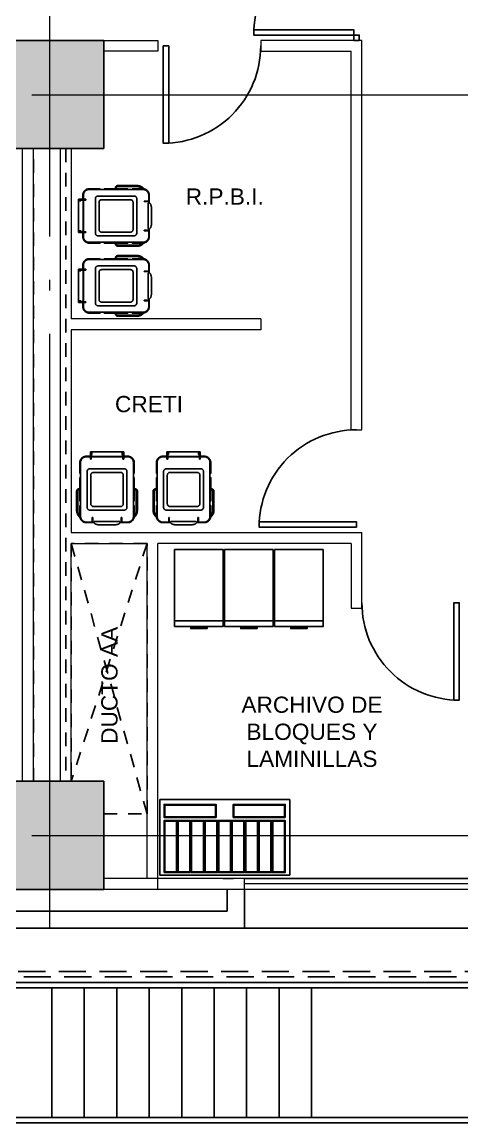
# Model space of a CAD drawing. Header units: metres. Extents: x -22 to 564, y 0 to 143.
# Drawn here: x 319.35 to 323.42, y 31.37 to 41.55 of the extents above; entities that cross this region are included whole.
import ezdxf
from ezdxf.enums import TextEntityAlignment as Align

# ---------------------------------------------------------------- set-up
doc = ezdxf.new("R2010")
doc.units = ezdxf.units.M
for name, pattern in [('EJES630', [6.3, 5.5, -0.4, 0, -0.4]), ('XREF 3N NEURO-ONCOLOGIA$0$CONTINU', [0]), ('XREF 3N NEURO-ONCOLOGIA$0$DASHED2', [0.375, 0.25, -0.125]), ('XREF 3N NEURO-ONCOLOGIA$0$HIDDEN2', [0.1875, 0.125, -0.0625])]:
    doc.linetypes.add(name, pattern=pattern)
for name, color, linetype, lineweight in [('EJES', 11, 'EJES630', 0), ('XREF 3N NEURO-ONCOLOGIA$0$HERRERIAS', 1, 'Continuous', 18), ('XREF 3N NEURO-ONCOLOGIA$0$MUROS DE TABLAROCA', 150, 'Continuous', 13)]:
    doc.layers.add(name, color=color, linetype=linetype, lineweight=lineweight)
for name, color, linetype in [('TEXTO', 7, 'Continuous'), ('XREF 3N NEURO-ONCOLOGIA$0$-CG-M-WALL', 7, 'Continuous'), ('XREF 3N NEURO-ONCOLOGIA$0$CANCELES', 1, 'Continuous'), ('XREF 3N NEURO-ONCOLOGIA$0$COLUMNAS', 6, 'Continuous'), ('XREF 3N NEURO-ONCOLOGIA$0$CONTRAVENTEOS', 6, 'XREF 3N NEURO-ONCOLOGIA$0$HIDDEN2'), ('XREF 3N NEURO-ONCOLOGIA$0$DUCTO AA', 40, 'XREF 3N NEURO-ONCOLOGIA$0$HIDDEN2'), ('XREF 3N NEURO-ONCOLOGIA$0$ELEVADOR Y ESC', 8, 'Continuous'), ('XREF 3N NEURO-ONCOLOGIA$0$LAMINA MULTIPERFORADA', 9, 'Continuous'), ('XREF 3N NEURO-ONCOLOGIA$0$MOBILIARIO', 161, 'Continuous'), ('XREF 3N NEURO-ONCOLOGIA$0$MUROS BAJOS', 2, 'Continuous'), ('XREF 3N NEURO-ONCOLOGIA$0$NOVIDESA', 11, 'Continuous'), ('XREF 3N NEURO-ONCOLOGIA$0$PUERTAS', 253, 'Continuous')]:
    doc.layers.add(name, color=color, linetype=linetype)
doc.styles.add('100 LOCALES 25', font='arial.ttf', dxfattribs={"height": 0.25})
doc.styles.add('100 SUBTITULOS 30', font='arial.ttf', dxfattribs={"height": 0.3})
doc.styles.add('XREF 3N NEURO-ONCOLOGIA$0$A-03 PLANTA BAJA$0$HANDLET', font='handlet.shx')

# ---------------------------------------------------------------- blocks, each defined once
blk = doc.blocks.new('XREF 3N NEURO-ONCOLOGIA$0$C-1')
at = {"layer": 'XREF 3N NEURO-ONCOLOGIA$0$-CG-M-WALL', "true_color": 0x636466}
h = blk.add_hatch(color=251, dxfattribs=at)
h.dxf.hatch_style = 1
h.paths.add_polyline_path([(-0.5, -0.5), (-0.5, 0.5), (0.5, 0.5), (0.5, -0.5)])
blk.add_lwpolyline([(-0.5, -0.5), (-0.5, 0.5), (0.5, 0.5), (0.5, -0.5)], close=True)
blk = doc.blocks.new('XREF 3N NEURO-ONCOLOGIA$0$XR-02$0$XR-05$0$CARRO RPBI')
blk.add_wipeout([(-0.466852, 0.086741), (-0.468884, 0.08509), (-0.47244, 0.082042), (-0.474472, 0.078486), (-0.47498, 0.076962), (-0.475996, 0.075946), (-0.47752, 0.071374), (-0.478536, 0.067818), (-0.479806, 0.063246), (-0.480314, 0.061214), (-0.480568, 0.058166), (-0.481076, 0.056134), (-0.48133, 0.053086), (-0.481584, 0.05207), (-0.481584, 0.047498), (-0.482092, 0.045466), (-0.481838, -0.046482), (-0.481584, -0.050038), (-0.480822, -0.05715), (-0.479044, -0.065786), (-0.47752, -0.071374), (-0.47625, -0.075184), (-0.473964, -0.079502), (-0.471424, -0.082804), (-0.468122, -0.085598), (-0.466846, -0.086363), (-0.466852, -0.139954), (-0.465582, -0.146304), (-0.464566, -0.150622), (-0.463804, -0.1524), (-0.462788, -0.155194), (-0.459994, -0.159766), (-0.45686, -0.16417), (-0.45312, -0.16791), (-0.450342, -0.170434), (-0.448818, -0.171704), (-0.446024, -0.173482), (-0.443484, -0.175006), (-0.440436, -0.17653), (-0.436372, -0.177546), (-0.433324, -0.178816), (-0.4318, -0.17907), (-0.430276, -0.180086), (-0.428752, -0.182118), (-0.427736, -0.183134), (-0.42672, -0.184404), (-0.42545, -0.185674), (-0.423672, -0.187198), (-0.421132, -0.18923), (-0.419608, -0.189738), (-0.417576, -0.191262), (-0.416306, -0.192278), (-0.41402, -0.193294), (-0.411988, -0.194564), (-0.408432, -0.195834), (-0.406908, -0.19685), (-0.405384, -0.197358), (-0.40386, -0.197866), (-0.402336, -0.198374), (-0.401574, -0.198374), (-0.399288, -0.198882), (-0.397256, -0.19939), (-0.395732, -0.19939), (-0.394208, -0.199898), (-0.391922, -0.200152), (-0.39116, -0.200406), (-0.258064, -0.200406), (-0.251206, -0.198628), (-0.24892, -0.197104), (-0.24638, -0.19431), (-0.244602, -0.1905), (-0.244094, -0.18796), (-0.24384, -0.183134), (-0.24384, -0.179578), (-0.169672, -0.179578), (-0.169672, -0.176022), (-0.174752, -0.176022), (-0.174752, -0.174498), (-0.13716, -0.174498), (-0.13716, -0.176022), (-0.14224, -0.176022), (-0.14224, -0.179578), (-0.069088, -0.179578), (-0.066548, -0.179578), (-0.064516, -0.17907), (-0.061468, -0.178816), (-0.059436, -0.178054), (-0.055372, -0.176784), (-0.05334, -0.176022), (-0.049784, -0.17399), (-0.046228, -0.171704), (-0.042926, -0.169164), (-0.039116, -0.165354), (-0.037592, -0.16383), (-0.036068, -0.161544), (-0.034036, -0.15875), (-0.032512, -0.15621), (-0.03175, -0.154178), (-0.031496, -0.153162), (-0.03048, -0.151638), (-0.028702, -0.144018), (-0.02794, -0.14097), (-0.02794, -0.109474), (0, -0.109474), (0, 0.109982), (-0.02794, 0.109982), (-0.028194, 0.141986), (-0.029718, 0.148336), (-0.030988, 0.152146), (-0.032004, 0.155194), (-0.034036, 0.15875), (-0.035297, 0.160957), (-0.038354, 0.164846), (-0.039552, 0.16637), (-0.042164, 0.168402), (-0.04445, 0.170688), (-0.046228, 0.171958), (-0.048768, 0.173482), (-0.052324, 0.175514), (-0.054356, 0.17653), (-0.057404, 0.177546), (-0.059436, 0.178308), (-0.062484, 0.17907), (-0.06458, 0.178816), (-0.066548, 0.179578), (-0.14224, 0.179578), (-0.14224, 0.17653), (-0.13716, 0.17653), (-0.13716, 0.174498), (-0.174752, 0.174498), (-0.174752, 0.17653), (-0.169672, 0.17653), (-0.169672, 0.179578), (-0.24384, 0.179578), (-0.24384, 0.18669), (-0.244602, 0.1905), (-0.24638, 0.19431), (-0.247904, 0.196342), (-0.249936, 0.197866), (-0.252476, 0.19939), (-0.255016, 0.200406), (-0.39116, 0.200406), (-0.393446, 0.199898), (-0.39497, 0.199898), (-0.396494, 0.199644), (-0.40005, 0.198882), (-0.403098, 0.19812), (-0.40767, 0.196596), (-0.409956, 0.195326), (-0.412496, 0.19431), (-0.41402, 0.193294), (-0.415544, 0.192786), (-0.418846, 0.1905), (-0.420659, 0.189545), (-0.421971, 0.188391), (-0.42291, 0.187706), (-0.42418, 0.18669), (-0.42508, 0.185921), (-0.426212, 0.185166), (-0.427736, 0.183134), (-0.42926, 0.18161), (-0.430276, 0.180086), (-0.4318, 0.17907), (-0.432308, 0.17907), (-0.436372, 0.178054), (-0.438404, 0.177038), (-0.440436, 0.17653), (-0.443484, 0.175006), (-0.445262, 0.17399), (-0.44704, 0.172974), (-0.448818, 0.171958), (-0.44958, 0.17145), (-0.453893, 0.167137), (-0.455676, 0.165862), (-0.458216, 0.162306), (-0.459232, 0.160782), (-0.460756, 0.15875), (-0.461772, 0.157226), (-0.463042, 0.154178), (-0.463296, 0.153162), (-0.46482, 0.149606), (-0.465328, 0.147066), (-0.466344, 0.143002), (-0.466852, 0.14097)]).dxf.layer = 'XREF 3N NEURO-ONCOLOGIA$0$MOBILIARIO'
at = {"layer": 'XREF 3N NEURO-ONCOLOGIA$0$MOBILIARIO'}
for points in [[(-0.466852, 0.136398), (-0.466852, 0.138938), (-0.466852, 0.14097), (-0.466344, 0.143002), (-0.465836, 0.145034), (-0.465328, 0.147066), (-0.46482, 0.149606), (-0.464312, 0.15113), (-0.463296, 0.153162), (-0.462788, 0.155194), (-0.461772, 0.157226), (-0.460756, 0.15875), (-0.459232, 0.160782), (-0.458216, 0.162306), (-0.4572, 0.16383), (-0.455676, 0.165862), (-0.454152, 0.166878), (-0.452628, 0.168402), (-0.451104, 0.169926), (-0.44958, 0.17145), (-0.448056, 0.172466), (-0.446024, 0.173482), (-0.4445, 0.174498), (-0.442468, 0.175514), (-0.440436, 0.17653), (-0.438404, 0.177038), (-0.436372, 0.178054), (-0.43434, 0.178562), (-0.432308, 0.17907), (-0.430276, 0.17907), (-0.428244, 0.179578), (-0.425704, 0.179578), (-0.423672, 0.179578)], [(-0.423672, 0.174498), (-0.425704, 0.174498), (-0.427736, 0.174498), (-0.429768, 0.17399), (-0.4318, 0.173482), (-0.433832, 0.173482), (-0.435356, 0.172466), (-0.437388, 0.171958), (-0.43942, 0.17145), (-0.440944, 0.170434), (-0.442468, 0.169926), (-0.4445, 0.16891), (-0.446024, 0.167894), (-0.447548, 0.16637), (-0.449072, 0.165354), (-0.450596, 0.164338), (-0.451612, 0.162814), (-0.453136, 0.16129), (-0.454152, 0.160274), (-0.455676, 0.15875), (-0.456692, 0.157226), (-0.457708, 0.155194), (-0.458724, 0.15367), (-0.45974, 0.152146), (-0.460248, 0.150114), (-0.460756, 0.14859), (-0.461772, 0.146558), (-0.46228, 0.144526), (-0.462788, 0.143002), (-0.462788, 0.14097), (-0.463296, 0.138938), (-0.463296, 0.136906), (-0.463296, 0.134874)], [(-0.4318, 0.17907), (-0.430276, 0.180086), (-0.42926, 0.18161), (-0.428244, 0.182626), (-0.427228, 0.183642), (-0.426212, 0.185166), (-0.424688, 0.186182), (-0.423672, 0.187198), (-0.422148, 0.188214), (-0.421132, 0.18923), (-0.419608, 0.190246), (-0.418084, 0.190754), (-0.417068, 0.19177), (-0.415544, 0.192786), (-0.41402, 0.193294), (-0.412496, 0.19431), (-0.41148, 0.194818), (-0.409956, 0.195326), (-0.408432, 0.196342), (-0.406908, 0.19685), (-0.405384, 0.197358), (-0.40386, 0.197866), (-0.402336, 0.198374), (-0.400812, 0.198882), (-0.399288, 0.198882), (-0.397256, 0.19939), (-0.395732, 0.199898), (-0.394208, 0.199898), (-0.392684, 0.199898), (-0.39116, 0.200406), (-0.389128, 0.200406), (-0.387604, 0.200406), (-0.38608, 0.200406)], [(-0.423672, 0.179578), (-0.35306, 0.179578)], [(-0.07112, 0.174498), (-0.423672, 0.174498)], [(-0.38608, 0.193294), (-0.38862, 0.193294), (-0.39116, 0.193294), (-0.393192, 0.192786), (-0.395732, 0.192786), (-0.398272, 0.192278), (-0.400304, 0.191262), (-0.402844, 0.190754), (-0.404876, 0.189738), (-0.407416, 0.18923), (-0.409448, 0.188214), (-0.41148, 0.18669), (-0.413512, 0.185674), (-0.415544, 0.18415), (-0.417576, 0.183134), (-0.419608, 0.18161), (-0.421132, 0.179578)], [(-0.258064, 0.200406), (-0.38608, 0.200406)], [(-0.258064, 0.193294), (-0.38608, 0.193294)], [(-0.35814, 0.179578), (-0.35814, 0.174498)], [(-0.35814, 0.17653), (-0.35306, 0.17653)], [(-0.35306, 0.17653), (-0.35306, 0.179578)], [(-0.32512, 0.179578), (-0.169672, 0.179578)], [(-0.32512, 0.17653), (-0.32512, 0.179578)], [(-0.32004, 0.17653), (-0.32512, 0.17653)], [(-0.32004, 0.179578), (-0.32004, 0.174498)], [(-0.24384, 0.18669), (-0.244348, 0.18923), (-0.244856, 0.19177), (-0.24638, 0.19431), (-0.247904, 0.196342), (-0.249936, 0.197866), (-0.252476, 0.19939), (-0.255016, 0.200406), (-0.258064, 0.200406)], [(-0.258064, 0.193294), (-0.25654, 0.193294), (-0.255016, 0.192786), (-0.252984, 0.19177), (-0.25146, 0.18923), (-0.250952, 0.188214), (-0.250952, 0.18669)], [(-0.250952, 0.179578), (-0.250952, 0.18669)], [(-0.24384, 0.179578), (-0.24384, 0.18669)], [(-0.174752, 0.179578), (-0.174752, 0.174498)], [(-0.174752, 0.17653), (-0.169672, 0.17653)], [(-0.169672, 0.179578), (-0.169672, 0.17653)], [(-0.14224, 0.179578), (-0.07112, 0.179578)], [(-0.14224, 0.179578), (-0.14224, 0.17653)], [(-0.14224, 0.17653), (-0.13716, 0.17653)], [(-0.13716, 0.179578), (-0.13716, 0.174498)], [(-0.07112, 0.179578), (-0.069088, 0.179578), (-0.066548, 0.179578), (-0.064516, 0.17907), (-0.062484, 0.17907), (-0.060452, 0.178562), (-0.05842, 0.178054), (-0.056388, 0.177038), (-0.054356, 0.17653), (-0.052324, 0.175514), (-0.0508, 0.174498), (-0.048768, 0.173482), (-0.047244, 0.172466), (-0.045212, 0.17145), (-0.043688, 0.169926), (-0.042164, 0.168402), (-0.04064, 0.166878), (-0.039116, 0.165862), (-0.037592, 0.16383), (-0.036576, 0.162306), (-0.03556, 0.160782), (-0.034036, 0.15875), (-0.03302, 0.157226), (-0.032004, 0.155194), (-0.031496, 0.153162), (-0.03048, 0.15113), (-0.029972, 0.149606), (-0.029464, 0.147066), (-0.028956, 0.145034), (-0.028448, 0.143002), (-0.02794, 0.14097), (-0.02794, 0.138938), (-0.02794, 0.136398)], [(-0.031496, 0.134874), (-0.031496, 0.136906), (-0.031496, 0.138938), (-0.032004, 0.14097), (-0.032004, 0.143002), (-0.032512, 0.144526), (-0.03302, 0.146558), (-0.034036, 0.14859), (-0.034544, 0.150114), (-0.03556, 0.152146), (-0.036068, 0.15367), (-0.037084, 0.155194), (-0.0381, 0.157226), (-0.039116, 0.15875), (-0.04064, 0.160274), (-0.041656, 0.16129), (-0.04318, 0.162814), (-0.044196, 0.164338), (-0.04572, 0.165354), (-0.047244, 0.16637), (-0.048768, 0.167894), (-0.050292, 0.16891), (-0.052324, 0.169926), (-0.053848, 0.170434), (-0.05588, 0.17145), (-0.057404, 0.171958), (-0.059436, 0.172466), (-0.06096, 0.173482), (-0.062992, 0.173482), (-0.065024, 0.17399), (-0.067056, 0.174498), (-0.069088, 0.174498), (-0.07112, 0.174498)], [(-0.463296, 0.087122), (-0.465328, 0.087122), (-0.46736, 0.086614), (-0.468884, 0.08509), (-0.470408, 0.083566), (-0.47244, 0.082042), (-0.473964, 0.079502), (-0.474472, 0.078486), (-0.47498, 0.076962), (-0.475996, 0.075946), (-0.476504, 0.074422), (-0.477012, 0.072898), (-0.47752, 0.071374), (-0.478028, 0.069342), (-0.478536, 0.067818), (-0.479044, 0.065786), (-0.479552, 0.064262), (-0.48006, 0.06223), (-0.480568, 0.060198), (-0.480568, 0.058166), (-0.481076, 0.056134), (-0.481076, 0.054102), (-0.481584, 0.05207), (-0.481584, 0.050038), (-0.481584, 0.047498), (-0.482092, 0.045466), (-0.482092, 0.043434)], [(-0.466852, 0.086614), (-0.466852, 0.136398)], [(-0.463296, 0.134874), (-0.463296, 0.087122)], [(-0.463296, 0.09779), (-0.433324, 0.09779)], [(-0.433324, 0.094234), (-0.463296, 0.094234)], [(-0.463296, 0.087122), (-0.460248, 0.084074)], [(-0.460248, 0.084074), (-0.45974, 0.083058)], [(-0.45974, 0.083058), (-0.45974, -0.083058)], [(-0.433324, 0.09779), (-0.433324, 0.094234)], [(-0.384048, 0.114046), (-0.384048, 0.116078), (-0.38354, 0.117602), (-0.383032, 0.119126), (-0.382524, 0.12065), (-0.382016, 0.122174), (-0.381, 0.123698), (-0.379984, 0.125222), (-0.378968, 0.126238), (-0.377444, 0.127254), (-0.376428, 0.12827), (-0.374904, 0.129286), (-0.37338, 0.129794), (-0.371856, 0.13081), (-0.370332, 0.13081), (-0.3683, 0.131318), (-0.366776, 0.131318), (-0.128016, 0.131318)], [(-0.384048, -0.114046), (-0.384048, 0.114046)], [(-0.359664, 0.09017), (-0.359664, 0.091694), (-0.359156, 0.093726), (-0.359156, 0.09525), (-0.35814, 0.096774), (-0.357632, 0.098298), (-0.356616, 0.099822), (-0.3556, 0.100838), (-0.354584, 0.102362), (-0.353568, 0.103378), (-0.352044, 0.104394), (-0.35052, 0.104902), (-0.348996, 0.105918), (-0.347472, 0.106426), (-0.345948, 0.106934), (-0.344424, 0.106934), (-0.342392, 0.107442)], [(-0.359664, -0.09017), (-0.359664, 0.09017)], [(-0.342392, 0.107442), (-0.1524, 0.107442)], [(-0.1524, 0.107442), (-0.150876, 0.106934), (-0.148844, 0.106934), (-0.14732, 0.106426), (-0.145796, 0.105918), (-0.144272, 0.104902), (-0.142748, 0.104394), (-0.141224, 0.103378), (-0.140208, 0.102362), (-0.139192, 0.100838), (-0.138176, 0.099822), (-0.13716, 0.098298), (-0.136652, 0.096774), (-0.136144, 0.09525), (-0.135636, 0.093726), (-0.135128, 0.091694), (-0.135128, 0.09017), (-0.135128, -0.09017)], [(-0.110744, 0.114046), (-0.111252, 0.116078), (-0.111252, 0.117602), (-0.11176, 0.119126), (-0.112268, 0.12065), (-0.113284, 0.122174), (-0.113792, 0.123698), (-0.114808, 0.125222), (-0.115824, 0.126238), (-0.117348, 0.127254), (-0.118364, 0.12827), (-0.119888, 0.129286), (-0.121412, 0.129794), (-0.122936, 0.13081), (-0.12446, 0.13081), (-0.126492, 0.131318), (-0.128016, 0.131318)], [(-0.110744, 0.114046), (-0.110744, -0.114046)], [(0, 0.109982), (-0.047752, 0.109982)], [(-0.047752, 0.109982), (-0.047752, 0.104394)], [(-0.047752, 0.104394), (0, 0.104394)], [(-0.031496, 0.109982), (-0.031496, 0.134874)], [(-0.031496, -0.104394), (-0.031496, 0.104394)], [(-0.015748, 0.10287), (-0.029972, 0.10287)], [(-0.029972, -0.10287), (-0.029972, 0.10287)], [(-0.02794, 0.136398), (-0.02794, 0.109982)], [(-0.02794, 0.104394), (-0.02794, 0.10287)], [(-0.015748, 0.104394), (-0.015748, 0.099314)], [(-0.015748, 0.099314), (-0.003048, 0.099314)], [(-0.003048, 0.099314), (-0.003048, 0.104394)], [(0, 0.10287), (-0.003048, 0.10287)], [(0, 0.104394), (0, 0.109982)], [(0, 0.10287), (0, -0.10287)], [(-0.482092, 0.043434), (-0.482092, -0.042926)], [(-0.463296, -0.087122), (-0.465328, -0.087122), (-0.46736, -0.086106), (-0.468884, -0.08509), (-0.470408, -0.083566), (-0.47244, -0.082042), (-0.473964, -0.079502), (-0.474472, -0.078486), (-0.47498, -0.076962), (-0.475996, -0.075946), (-0.476504, -0.074422), (-0.477012, -0.072898), (-0.47752, -0.071374), (-0.478028, -0.069342), (-0.478536, -0.067818), (-0.479044, -0.065786), (-0.479552, -0.064262), (-0.48006, -0.06223), (-0.480568, -0.060198), (-0.480568, -0.058166), (-0.481076, -0.056134), (-0.481076, -0.054102), (-0.481584, -0.05207), (-0.481584, -0.050038), (-0.481584, -0.047498), (-0.482092, -0.045466), (-0.482092, -0.042926)], [(-0.466852, -0.136398), (-0.466852, -0.086614)], [(-0.423672, -0.179578), (-0.425704, -0.179578), (-0.428244, -0.179578), (-0.430276, -0.17907), (-0.432308, -0.17907), (-0.43434, -0.178562), (-0.436372, -0.177546), (-0.438404, -0.177038), (-0.440436, -0.17653), (-0.442468, -0.175514), (-0.4445, -0.174498), (-0.446024, -0.173482), (-0.448056, -0.172466), (-0.44958, -0.170942), (-0.451104, -0.169926), (-0.452628, -0.168402), (-0.454152, -0.166878), (-0.455676, -0.165354), (-0.4572, -0.16383), (-0.458216, -0.162306), (-0.459232, -0.160782), (-0.460756, -0.15875), (-0.461772, -0.157226), (-0.462788, -0.155194), (-0.463296, -0.153162), (-0.464312, -0.151638), (-0.46482, -0.149606), (-0.465328, -0.147574), (-0.465836, -0.145034), (-0.466344, -0.143002), (-0.466852, -0.14097), (-0.466852, -0.138938), (-0.466852, -0.136398)], [(-0.463296, -0.087122), (-0.460248, -0.084074)], [(-0.463296, -0.087122), (-0.463296, -0.134874)], [(-0.433324, -0.094234), (-0.463296, -0.094234)], [(-0.463296, -0.09779), (-0.433324, -0.09779)], [(-0.463296, -0.134874), (-0.463296, -0.136906), (-0.463296, -0.138938), (-0.462788, -0.14097), (-0.462788, -0.143002), (-0.46228, -0.144526), (-0.461772, -0.146558), (-0.460756, -0.14859), (-0.460248, -0.150114), (-0.45974, -0.152146), (-0.458724, -0.15367), (-0.457708, -0.155194), (-0.456692, -0.157226), (-0.455676, -0.15875), (-0.454152, -0.160274), (-0.453136, -0.16129), (-0.451612, -0.162814), (-0.450596, -0.164338), (-0.449072, -0.165354), (-0.447548, -0.166878), (-0.446024, -0.167894), (-0.4445, -0.16891), (-0.442468, -0.169926), (-0.440944, -0.170434), (-0.43942, -0.17145), (-0.437388, -0.171958), (-0.435356, -0.172974), (-0.433832, -0.173482), (-0.4318, -0.17399), (-0.429768, -0.17399), (-0.427736, -0.174498), (-0.425704, -0.174498), (-0.423672, -0.174498)], [(-0.45974, -0.083058), (-0.460248, -0.084074)], [(-0.433324, -0.09779), (-0.433324, -0.094234)], [(-0.384048, -0.114046), (-0.384048, -0.116078), (-0.38354, -0.117602), (-0.383032, -0.119126), (-0.382524, -0.12065), (-0.382016, -0.122174), (-0.381, -0.123698), (-0.379984, -0.125222), (-0.378968, -0.126238), (-0.377444, -0.127254), (-0.376428, -0.12827), (-0.374904, -0.129286), (-0.37338, -0.129794), (-0.371856, -0.130302), (-0.370332, -0.13081), (-0.3683, -0.131318), (-0.366776, -0.131318)], [(-0.128016, -0.131318), (-0.366776, -0.131318)], [(-0.359664, -0.09017), (-0.359664, -0.091694), (-0.359156, -0.093218), (-0.359156, -0.09525), (-0.35814, -0.096774), (-0.357632, -0.098298), (-0.356616, -0.099314), (-0.3556, -0.100838), (-0.354584, -0.102362), (-0.353568, -0.103378), (-0.352044, -0.104394), (-0.35052, -0.104902), (-0.348996, -0.105918), (-0.347472, -0.106426), (-0.345948, -0.106934), (-0.344424, -0.106934), (-0.342392, -0.106934)], [(-0.135128, -0.09017), (-0.135128, -0.091694), (-0.135636, -0.093218), (-0.136144, -0.09525), (-0.136652, -0.096774), (-0.13716, -0.098298), (-0.138176, -0.099314), (-0.139192, -0.100838), (-0.140208, -0.102362), (-0.141224, -0.103378), (-0.142748, -0.104394), (-0.144272, -0.104902), (-0.145796, -0.105918), (-0.14732, -0.106426), (-0.148844, -0.106934), (-0.150876, -0.106934), (-0.1524, -0.106934), (-0.342392, -0.106934)], [(-0.128016, -0.131318), (-0.126492, -0.131318), (-0.12446, -0.13081), (-0.122936, -0.130302), (-0.121412, -0.129794), (-0.119888, -0.129286), (-0.118364, -0.12827), (-0.117348, -0.127254), (-0.115824, -0.126238), (-0.114808, -0.125222), (-0.113792, -0.123698), (-0.113284, -0.122174), (-0.112268, -0.12065), (-0.11176, -0.119126), (-0.111252, -0.117602), (-0.111252, -0.116078), (-0.110744, -0.114046)], [(-0.031496, -0.134874), (-0.031496, -0.136906), (-0.031496, -0.138938), (-0.032004, -0.14097), (-0.032004, -0.143002), (-0.032512, -0.144526), (-0.03302, -0.146558), (-0.034036, -0.14859), (-0.034544, -0.150114), (-0.03556, -0.152146), (-0.036068, -0.15367), (-0.037084, -0.155194), (-0.0381, -0.157226), (-0.039116, -0.15875), (-0.04064, -0.160274), (-0.041656, -0.16129), (-0.04318, -0.162814), (-0.044196, -0.164338), (-0.04572, -0.165354), (-0.047244, -0.166878), (-0.048768, -0.167894), (-0.050292, -0.16891), (-0.052324, -0.169926), (-0.053848, -0.170434), (-0.05588, -0.17145), (-0.057404, -0.171958), (-0.059436, -0.172974), (-0.06096, -0.173482), (-0.062992, -0.17399), (-0.065024, -0.17399), (-0.067056, -0.174498), (-0.069088, -0.174498), (-0.07112, -0.174498)], [(-0.02794, -0.136398), (-0.02794, -0.138938), (-0.02794, -0.14097), (-0.028448, -0.143002), (-0.028956, -0.145034), (-0.029464, -0.147574), (-0.029972, -0.149606), (-0.03048, -0.151638), (-0.031496, -0.153162), (-0.032004, -0.155194), (-0.03302, -0.157226), (-0.034036, -0.15875), (-0.03556, -0.160782), (-0.036576, -0.162306), (-0.037592, -0.16383), (-0.039116, -0.165354), (-0.04064, -0.166878), (-0.042164, -0.168402), (-0.043688, -0.169926), (-0.045212, -0.170942), (-0.047244, -0.172466), (-0.048768, -0.173482), (-0.0508, -0.174498), (-0.052324, -0.175514), (-0.054356, -0.17653), (-0.056388, -0.177038), (-0.05842, -0.177546), (-0.060452, -0.178562), (-0.062484, -0.17907), (-0.064516, -0.17907), (-0.066548, -0.179578), (-0.069088, -0.179578), (-0.07112, -0.179578)], [(-0.047752, -0.104394), (0, -0.104394)], [(-0.047752, -0.109474), (-0.047752, -0.104394)], [(0, -0.109474), (-0.047752, -0.109474)], [(-0.031496, -0.134874), (-0.031496, -0.109474)], [(-0.015748, -0.10287), (-0.029972, -0.10287)], [(-0.02794, -0.10287), (-0.02794, -0.104394)], [(-0.02794, -0.104394), (-0.02794, -0.10287)], [(-0.02794, -0.109474), (-0.02794, -0.136398)], [(-0.015748, -0.099314), (-0.003048, -0.099314)], [(-0.015748, -0.104394), (-0.015748, -0.099314)], [(-0.003048, -0.099314), (-0.003048, -0.104394)], [(0, -0.10287), (-0.003048, -0.10287)], [(0, -0.104394), (0, -0.109474)], [(-0.4318, -0.17907), (-0.430276, -0.180086), (-0.42926, -0.18161), (-0.428244, -0.182626), (-0.427228, -0.183642), (-0.426212, -0.185166), (-0.424688, -0.186182), (-0.423672, -0.187198), (-0.422148, -0.188214), (-0.421132, -0.18923), (-0.419608, -0.189738), (-0.418084, -0.190754), (-0.417068, -0.19177), (-0.415544, -0.192786), (-0.41402, -0.193294), (-0.412496, -0.19431), (-0.41148, -0.194818), (-0.409956, -0.195326), (-0.408432, -0.195834), (-0.406908, -0.19685), (-0.405384, -0.197358), (-0.40386, -0.197866), (-0.402336, -0.198374), (-0.400812, -0.198374), (-0.399288, -0.198882), (-0.397256, -0.19939), (-0.395732, -0.19939), (-0.394208, -0.199898), (-0.392684, -0.199898), (-0.39116, -0.200406), (-0.389128, -0.200406), (-0.387604, -0.200406), (-0.38608, -0.200406)], [(-0.07112, -0.174498), (-0.423672, -0.174498)], [(-0.423672, -0.179578), (-0.35306, -0.179578)], [(-0.38608, -0.193294), (-0.38862, -0.193294), (-0.39116, -0.193294), (-0.393192, -0.192786), (-0.395732, -0.192786), (-0.398272, -0.192278), (-0.400304, -0.191262), (-0.402844, -0.190754), (-0.404876, -0.189738), (-0.407416, -0.188722), (-0.409448, -0.187706), (-0.41148, -0.18669), (-0.413512, -0.185674), (-0.415544, -0.18415), (-0.417576, -0.182626), (-0.419608, -0.181102), (-0.421132, -0.179578)], [(-0.258064, -0.193294), (-0.38608, -0.193294)], [(-0.258064, -0.200406), (-0.38608, -0.200406)], [(-0.35814, -0.179578), (-0.35814, -0.174498)], [(-0.35814, -0.176022), (-0.35306, -0.176022)], [(-0.35306, -0.176022), (-0.35306, -0.179578)], [(-0.32004, -0.176022), (-0.32512, -0.176022)], [(-0.32512, -0.176022), (-0.32512, -0.179578)], [(-0.32512, -0.179578), (-0.169672, -0.179578)], [(-0.32004, -0.179578), (-0.32004, -0.174498)], [(-0.24384, -0.18669), (-0.244348, -0.18923), (-0.244856, -0.19177), (-0.24638, -0.19431), (-0.247904, -0.196342), (-0.249936, -0.197866), (-0.252476, -0.19939), (-0.255016, -0.199898), (-0.258064, -0.200406)], [(-0.258064, -0.193294), (-0.25654, -0.193294), (-0.255016, -0.192786), (-0.252984, -0.191262), (-0.25146, -0.18923), (-0.250952, -0.18669)], [(-0.250952, -0.179578), (-0.250952, -0.18669)], [(-0.24384, -0.179578), (-0.24384, -0.18669)], [(-0.174752, -0.179578), (-0.174752, -0.174498)], [(-0.174752, -0.176022), (-0.169672, -0.176022)], [(-0.169672, -0.179578), (-0.169672, -0.176022)], [(-0.14224, -0.179578), (-0.14224, -0.176022)], [(-0.14224, -0.176022), (-0.13716, -0.176022)], [(-0.14224, -0.179578), (-0.07112, -0.179578)], [(-0.13716, -0.179578), (-0.13716, -0.174498)]]:
    blk.add_lwpolyline(points, dxfattribs=at)
blk = doc.blocks.new('XREF 3N NEURO-ONCOLOGIA$0$ARCH. 4 GAVETAS')
for points in [[(-0.225, 0.355), (0.225, 0.355), (0.225, -0.305), (-0.225, -0.305)], [(-0.225, -0.305), (0.225, -0.305), (0.225, -0.355), (-0.225, -0.355)], [(-0.075, -0.365), (0.075, -0.365), (0.075, -0.375), (-0.075, -0.375)], [(-0.05, -0.355), (0.05, -0.355), (0.05, -0.365), (-0.05, -0.365)]]:
    blk.add_lwpolyline(points, close=True)
blk = doc.blocks.new('XREF 3N NEURO-ONCOLOGIA$0$A-03 PLANTA BAJA$0$272')
at = {"layer": 'XREF 3N NEURO-ONCOLOGIA$0$MOBILIARIO', "linetype": 'Continuous'}
for p, q in [((-0.6, 0), (-0.6, -0.7)), ((-0.6, 0), (0.6, 0)), ((0.6, 0), (0.6, -0.7)), ((-0.6, -0.7), (0.6, -0.7))]:
    blk.add_line(p, q, dxfattribs=at)
at = {"layer": 'XREF 3N NEURO-ONCOLOGIA$0$MOBILIARIO', "linetype": 'Continuous', "style": 'XREF 3N NEURO-ONCOLOGIA$0$A-03 PLANTA BAJA$0$HANDLET'}
blk.add_attdef('272', text='', height=0.075, dxfattribs=at).set_placement((0.462, -0.633), align=Align.MIDDLE_CENTER)
blk = doc.blocks.new('XREF 3N NEURO-ONCOLOGIA$0$A-03 PLANTA BAJA$0$CASETTES')
at = {"layer": 'XREF 3N NEURO-ONCOLOGIA$0$MOBILIARIO'}
for points in [[(-0.06, 0), (0.06, 0), (0.06, 0.48), (-0.06, 0.48)], [(-0.057, 0.003), (0.057, 0.003), (0.057, 0.477), (-0.057, 0.477)], [(-0.054, 0.006), (0.054, 0.006), (0.054, 0.474), (-0.054, 0.474)]]:
    blk.add_lwpolyline(points, close=True, dxfattribs=at)
at = {"layer": 'XREF 3N NEURO-ONCOLOGIA$0$MOBILIARIO', "style": 'XREF 3N NEURO-ONCOLOGIA$0$A-03 PLANTA BAJA$0$HANDLET'}
blk.add_attdef('CASETTES', text='', height=0.0675, dxfattribs=at).set_placement((0, 0.24), align=Align.MIDDLE_CENTER)
blk = doc.blocks.new('XREF 3N NEURO-ONCOLOGIA')
at = {"layer": 'XREF 3N NEURO-ONCOLOGIA$0$CANCELES'}
blk.add_lwpolyline([(10.083, 14.81, 0.414214), (9.158, 15.735), (9.158, 14.81), (9.208, 14.81), (9.208, 15.735), (9.158, 15.735)], format="xyb", dxfattribs=at)
blk.add_lwpolyline([(9.108, 14.76), (9.108, 14.81), (9.158, 14.81), (9.158, 14.76)], close=True, dxfattribs=at)
at = {"layer": 'XREF 3N NEURO-ONCOLOGIA$0$CONTRAVENTEOS', "elevation": 0}
blk.add_lwpolyline([(2.258, 17.77), (8.108, 17.77), (8.108, 17.47), (2.258, 17.47)], close=True, dxfattribs=at)
at = {"layer": 'XREF 3N NEURO-ONCOLOGIA$0$DUCTO AA'}
for p, q in [((4.458, 17.42, 0), (1.958, 16.72, 0)), ((4.458, 16.72, 0), (2.258, 17.42, 0))]:
    blk.add_line(p, q, dxfattribs=at)
at = {"layer": 'XREF 3N NEURO-ONCOLOGIA$0$DUCTO AA', "elevation": 0}
blk.add_lwpolyline([(4.458, 16.72), (4.458, 17.42), (2.258, 17.42), (2.258, 17.12), (1.958, 17.12), (1.958, 16.72), (4.458, 16.72)], dxfattribs=at)
at = {"layer": 'XREF 3N NEURO-ONCOLOGIA$0$ELEVADOR Y ESC', "linetype": 'XREF 3N NEURO-ONCOLOGIA$0$CONTINU'}
for p, q in [((-0.902, 19.1, 0), (-0.902, 7.95, 0)), ((-0.852, 19.1, 0), (-0.852, 7.95, 0)), ((0.348, 19.1, 0), (0.348, 9.8, 0)), ((0.398, 19.1, 0), (0.398, 9.85, 0)), ((0.348, 17.6, 0), (-0.852, 17.6, 0)), ((0.348, 17.3, 0), (-0.852, 17.3, 0)), ((0.348, 17, 0), (-0.852, 17, 0)), ((0.348, 16.7, 0), (-0.852, 16.7, 0)), ((0.348, 16.4, 0), (-0.852, 16.4, 0)), ((0.348, 16.1, 0), (-0.852, 16.1, 0)), ((0.348, 15.8, 0), (-0.852, 15.8, 0)), ((0.348, 15.5, 0), (-0.852, 15.5, 0)), ((0.348, 15.2, 0), (-0.852, 15.2, 0))]:
    blk.add_line(p, q, dxfattribs=at)
at = {"layer": 'XREF 3N NEURO-ONCOLOGIA$0$HERRERIAS'}
for p, q in [((1.258, 13.42, 0), (1.258, 15.82, 0)), ((1.308, 13.42, 0), (1.308, 15.82, 0))]:
    blk.add_line(p, q, dxfattribs=at)
at = {"layer": 'XREF 3N NEURO-ONCOLOGIA$0$LAMINA MULTIPERFORADA', "linetype": 'XREF 3N NEURO-ONCOLOGIA$0$DASHED2', "elevation": 0}
for points in [[(0.448, 53.35), (18.22, 53.35), (18.22, 27.68), (23.518, 27.68), (23.518, -1.89), (0.448, -1.89)], [(0.498, 53.3), (18.17, 53.3), (18.17, 27.63), (23.468, 27.63), (23.468, -1.84), (0.498, -1.84)]]:
    blk.add_lwpolyline(points, close=True, dxfattribs=at)
at = {"layer": 'XREF 3N NEURO-ONCOLOGIA$0$MUROS BAJOS'}
for p, q in [((0.898, 13.42), (0.898, 15.82)), ((1.358, 13.42), (1.358, 15.82))]:
    blk.add_line(p, q, dxfattribs=at)
at = {"layer": 'XREF 3N NEURO-ONCOLOGIA$0$MUROS DE TABLAROCA'}
for p, q in [((2.258, 17.87), (8.108, 17.87)), ((2.258, 17.77), (8.108, 17.77)), ((2.258, 17.52), (8.108, 17.52)), ((2.258, 17.42), (4.458, 17.42)), ((4.458, 17.42), (4.458, 16.72)), ((6.433, 17.42), (4.558, 17.42)), ((4.558, 17.42), (4.558, 14.735)), ((6.433, 15.67), (6.433, 17.42)), ((8.108, 17.42), (6.533, 17.42)), ((1.258, 15.82), (1.258, 17.12)), ((1.358, 15.82), (1.358, 17.12)), ((9.008, 16.62), (9.008, 17.12)), ((9.108, 17.12), (9.108, 16.62)), ((1.358, 16.72), (4.458, 16.72)), ((1.258, 16.62), (4.458, 16.62)), ((4.458, 14.835), (4.458, 16.62)), ((9.108, 16.62), (9.008, 16.62)), ((1.358, 16.02), (1.358, 15.92)), ((1.258, 15.82), (1.358, 15.82)), ((6.533, 15.67), (6.433, 15.67)), ((9.008, 15.67), (9.008, 14.835)), ((9.108, 15.67), (9.008, 15.67)), ((9.108, 14.735), (9.108, 15.67)), ((3.858, 14.835), (3.858, 14.735)), ((4.458, 14.835), (3.858, 14.835)), ((5.508, 14.835), (9.008, 14.835)), ((5.508, 14.835), (5.508, 14.735)), ((3.858, 14.735), (4.558, 14.735)), ((5.508, 14.735), (9.108, 14.735))]:
    blk.add_line(p, q, dxfattribs=at)
at = {"layer": 'XREF 3N NEURO-ONCOLOGIA$0$NOVIDESA'}
for p, q in [((1.058, 15.98), (1.258, 15.98)), ((0.898, 15.82), (1.258, 15.82))]:
    blk.add_line(p, q, dxfattribs=at)
for points in [[(0.898, 27.39), (0.898, 15.82)], [(1.058, 27.23), (1.058, 15.98)]]:
    blk.add_lwpolyline(points, dxfattribs=at)
at = {"layer": 'XREF 3N NEURO-ONCOLOGIA$0$PUERTAS'}
for points in [[(8.158, 16.57), (8.158, 16.52), (9.058, 16.52), (9.058, 16.57), (8.158, 16.57, 0.414214), (9.058, 15.67)], [(3.008, 13.835), (3.008, 13.885), (3.908, 13.885), (3.908, 13.835), (3.008, 13.835, -0.414214), (3.908, 14.735)]]:
    blk.add_lwpolyline(points, format="xyb", dxfattribs=at)
at = {"layer": 'XREF 3N NEURO-ONCOLOGIA$0$PUERTAS', "elevation": 0}
blk.add_lwpolyline([(4.608, 15.685), (4.658, 15.685), (4.658, 14.785), (4.608, 14.785), (4.608, 15.685, -0.414214), (5.508, 14.785)], format="xyb", dxfattribs=at)
at = {"layer": 'XREF 3N NEURO-ONCOLOGIA$0$COLUMNAS'}
for p in [(1.758, 17.62), (8.608, 17.62, 0)]:
    blk.add_blockref('XREF 3N NEURO-ONCOLOGIA$0$C-1', p, dxfattribs=at)
at = {"layer": 'XREF 3N NEURO-ONCOLOGIA$0$MOBILIARIO', "extrusion": (2.86001e-05, 0.000674662, 1)}
for name, p, rotation in [('XREF 3N NEURO-ONCOLOGIA$0$A-03 PLANTA BAJA$0$272', (1.39, 16.002, 0.011), 89.99982032163518), ('XREF 3N NEURO-ONCOLOGIA$0$A-03 PLANTA BAJA$0$CASETTES', (1.415, 16.503, 0.011), 269.9998203216352), ('XREF 3N NEURO-ONCOLOGIA$0$A-03 PLANTA BAJA$0$CASETTES', (1.984, 16.083, 0.011), 359.999820321635), ('XREF 3N NEURO-ONCOLOGIA$0$A-03 PLANTA BAJA$0$CASETTES', (1.415, 16.379, 0.011), 269.9998203216352), ('XREF 3N NEURO-ONCOLOGIA$0$A-03 PLANTA BAJA$0$CASETTES', (1.415, 16.254, 0.011), 269.9998203216352), ('XREF 3N NEURO-ONCOLOGIA$0$A-03 PLANTA BAJA$0$CASETTES', (1.415, 16.129, 0.011), 269.9998203216352), ('XREF 3N NEURO-ONCOLOGIA$0$A-03 PLANTA BAJA$0$CASETTES', (1.415, 16.004, 0.011), 269.9998203216352), ('XREF 3N NEURO-ONCOLOGIA$0$A-03 PLANTA BAJA$0$CASETTES', (1.415, 15.879, 0.011), 269.9998203216352), ('XREF 3N NEURO-ONCOLOGIA$0$A-03 PLANTA BAJA$0$CASETTES', (1.984, 15.444, 0.011), 359.999820321635), ('XREF 3N NEURO-ONCOLOGIA$0$A-03 PLANTA BAJA$0$CASETTES', (1.415, 15.754, 0.011), 269.9998203216352), ('XREF 3N NEURO-ONCOLOGIA$0$A-03 PLANTA BAJA$0$CASETTES', (1.415, 15.629, 0.011), 269.9998203216352), ('XREF 3N NEURO-ONCOLOGIA$0$A-03 PLANTA BAJA$0$CASETTES', (1.415, 15.504, 0.011), 269.9998203216352)]:
    blk.add_blockref(name, p, dxfattribs=dict(at, rotation=rotation))
at = {"layer": 'XREF 3N NEURO-ONCOLOGIA$0$MOBILIARIO', "rotation": 270}
blk.add_blockref('XREF 3N NEURO-ONCOLOGIA$0$ARCH. 4 GAVETAS', (4.045, 16.241, 0), dxfattribs=at)
at = {"layer": 'XREF 3N NEURO-ONCOLOGIA$0$MOBILIARIO', "xscale": -1, "rotation": 270}
for p in [(4.045, 15.779, 0), (4.045, 15.317, 0)]:
    blk.add_blockref('XREF 3N NEURO-ONCOLOGIA$0$ARCH. 4 GAVETAS', p, dxfattribs=at)
at = {"layer": 'XREF 3N NEURO-ONCOLOGIA$0$MOBILIARIO', "yscale": 1.400030184082459, "zscale": 1.400030184082459}
for p, xscale, rotation in [((5.303, 17.09), -1.400030184082459, 180.0002614957968), ((6.839, 17.353), -1.400030184082459, 270.0002614957968), ((7.486, 17.353), 1.400030184082459, 89.99973850420314), ((5.303, 16.383), 1.400030184082459, 359.9997385042032)]:
    blk.add_blockref('XREF 3N NEURO-ONCOLOGIA$0$XR-02$0$XR-05$0$CARRO RPBI', p, dxfattribs=dict(at, xscale=xscale, rotation=rotation))
at = {"layer": 'XREF 3N NEURO-ONCOLOGIA$0$MUROS DE TABLAROCA'}
blk.add_line((6.533, 15.67), (6.533, 17.42), dxfattribs=at)

msp = doc.modelspace()

# ---------------------------------------------------------------- block references
at = {"rotation": 90}
msp.add_blockref('XREF 3N NEURO-ONCOLOGIA', (337.229, 32.267), dxfattribs=at)

# ---------------------------------------------------------------- next in the draw order: linework, layer by layer
at = {"layer": 'EJES'}
for p, q in [((319.609, 33.163), (319.609, 58.548)), ((281.043, 40.873), (337.552, 40.873)), ((281.043, 34.023), (337.458, 34.023))]:
    msp.add_line(p, q, dxfattribs=at)

# ---------------------------------------------------------------- next in the draw order: texts
at = {"layer": 'TEXTO', "char_height": 0.15, "attachment_point": 1, "style": '100 SUBTITULOS 30'}
for s, insert, width in [('\\pxqc;R.P.B.I.', (320.732, 40.007), 0.98944), ('\\pxqc;CRETI', (320.032, 38.088), 0.98944), ('\\pxqc;ARCHIVO DE BLOQUES Y\\PLAMINILLAS', (321.091, 35.308), 1.88318)]:
    msp.add_mtext(s, dxfattribs=dict(at, insert=insert, width=width))
at = {"layer": 'TEXTO', "color": 0, "insert": (320.238, 34.871, 0), "char_height": 0.15, "width": 1.52891, "attachment_point": 7, "rotation": 90, "style": '100 LOCALES 25'}
msp.add_mtext('DUCTO AA', dxfattribs=at)

doc.saveas('drawing.dxf')
